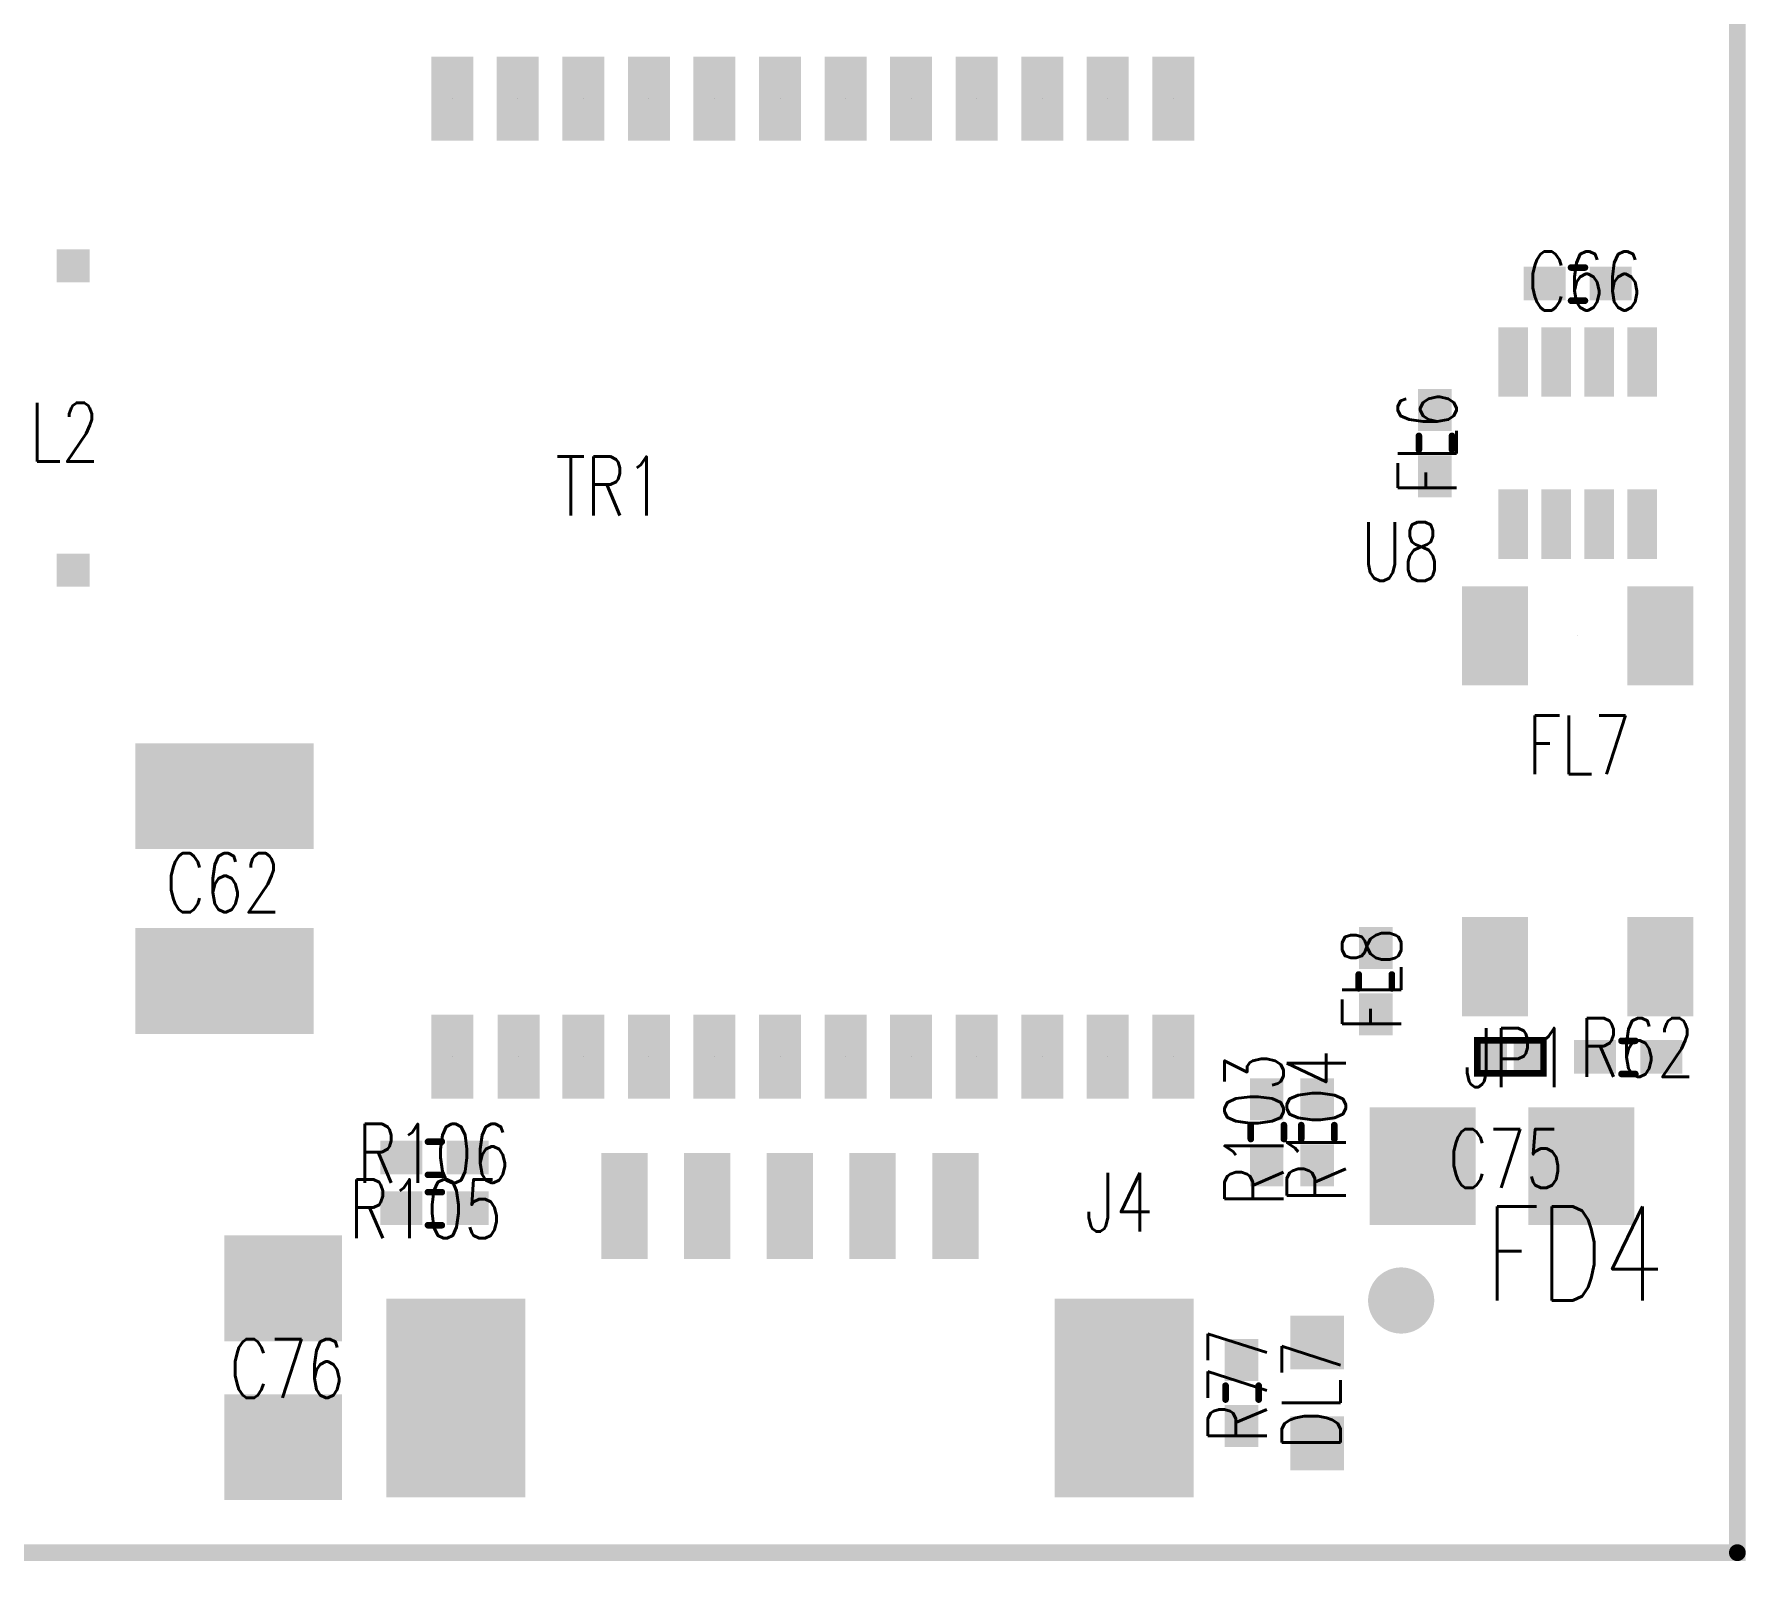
# Model space of a CAD drawing. Extents: x 44.6 to 90.1, y -0.2 to 45.1.
# Drawn here: x 64.27 to 90.13, y -0.21 to 22.94 of the extents above; entities that cross this region are included whole.
import ezdxf

# ---------------------------------------------------------------- set-up
doc = ezdxf.new("R2010")
doc.units = 0
doc.layers.get('0').update_dxf_attribs({"linetype": 'CONTINUOUS'})
for name, color, linetype in [('BOARD_OUTLINE_00', 5, 'CONTINUOUS'), ('DRIL_NPLTE_THRU_01', 3, 'CONTINUOUS'), ('DRIL_NPLTE_THRU_02', 23, 'CONTINUOUS'), ('DRIL_NPLTE_THRU_03', 2, 'CONTINUOUS'), ('DRIL_NPLTE_THRU_04', 4, 'CONTINUOUS'), ('DRIL_NPLTE_THRU_05', 43, 'CONTINUOUS'), ('DRIL_NPLTE_THRU_06', 1, 'CONTINUOUS'), ('DRIL_PLTE_THRU_01', 3, 'CONTINUOUS'), ('DRIL_PLTE_THRU_02', 23, 'CONTINUOUS'), ('DRIL_PLTE_THRU_03', 2, 'CONTINUOUS'), ('DRIL_PLTE_THRU_04', 4, 'CONTINUOUS'), ('DRIL_PLTE_THRU_05', 43, 'CONTINUOUS'), ('DRIL_PLTE_THRU_06', 1, 'CONTINUOUS'), ('PADS_BOT', 1, 'CONTINUOUS'), ('PADS_INNER', 3, 'CONTINUOUS'), ('PADS_TOP', 3, 'CONTINUOUS'), ('PART_BOT_2DLINE_00', 2, 'CONTINUOUS'), ('PART_NAME_06', 2, 'CONTINUOUS')]:
    doc.layers.add(name, color=color, linetype=linetype)
doc.styles.add('W0$1524', font='simplex', dxfattribs={"width": 0.75})
doc.styles.add('W0$254', font='simplex', dxfattribs={"width": 0.75})

# ---------------------------------------------------------------- blocks, each defined once
blk = doc.blocks.new('SMOOTH_0$254')
at = {"const_width": 0.127}
blk.add_lwpolyline([(-0.0635, 0, 1), (0.0635, 0, 1)], format="xyb", close=True, dxfattribs=at)
blk = doc.blocks.new('BOARD_152')
at = {"layer": 'BOARD_OUTLINE_00', "const_width": 0.254}
blk.add_lwpolyline([(13.5, 37.5), (58.5, 37.5), (58.5, 82.5), (13.5, 82.5)], close=True, dxfattribs=at)
at = {"layer": 'BOARD_OUTLINE_00'}
blk.add_blockref('SMOOTH_0$254', (13.5, 37.5), dxfattribs=at)
blk = doc.blocks.new('DRIL_HOLE_0')
blk.add_lwpolyline([(0, 0, 1), (0, 0, 1)], format="xyb", close=True)
blk = doc.blocks.new('PAD_0')
blk.add_lwpolyline([(0, 0, 1), (0, 0, 1)], format="xyb", close=True)
blk = doc.blocks.new('PAD_4')
at = {"const_width": 1.6002}
blk.add_lwpolyline([(-1.3462, 0), (1.3462, 0)], dxfattribs=at)
blk = doc.blocks.new('STK_BOT_10')
at = {"layer": 'DRIL_NPLTE_THRU_01'}
blk.add_blockref('DRIL_HOLE_0', (0, 0), dxfattribs=at)
at = {"layer": 'DRIL_NPLTE_THRU_02'}
blk.add_blockref('DRIL_HOLE_0', (0, 0), dxfattribs=at)
at = {"layer": 'DRIL_NPLTE_THRU_03'}
blk.add_blockref('DRIL_HOLE_0', (0, 0), dxfattribs=at)
at = {"layer": 'DRIL_NPLTE_THRU_04'}
blk.add_blockref('DRIL_HOLE_0', (0, 0), dxfattribs=at)
at = {"layer": 'DRIL_NPLTE_THRU_05'}
blk.add_blockref('DRIL_HOLE_0', (0, 0), dxfattribs=at)
at = {"layer": 'DRIL_NPLTE_THRU_06'}
blk.add_blockref('DRIL_HOLE_0', (0, 0), dxfattribs=at)
at = {"layer": 'PADS_BOT', "rotation": 90}
blk.add_blockref('PAD_4', (0, 0), dxfattribs=at)
at = {"layer": 'PADS_INNER'}
blk.add_blockref('PAD_0', (0, 0), dxfattribs=at)
at = {"layer": 'PADS_TOP'}
blk.add_blockref('PAD_0', (0, 0), dxfattribs=at)
blk = doc.blocks.new('SYM_BOT_6')
for p in [(-1.397, 0), (1.397, 0)]:
    blk.add_blockref('STK_BOT_10', p)
blk = doc.blocks.new('PART_BOT_58')
blk.add_blockref('SYM_BOT_6', (0, 0))
at = {"layer": 'PART_NAME_06', "style": 'W0$1524', "width": 0.75}
blk.add_text('C62', height=0.889, rotation=90, dxfattribs=at).set_placement((0.3556, -0.889))
blk = doc.blocks.new('SMOOTH_0$1')
at = {"const_width": 0.05}
blk.add_lwpolyline([(-0.025, 0, 1), (0.025, 0, 1)], format="xyb", close=True, dxfattribs=at)
blk = doc.blocks.new('PART_BODY_BOT_22')
at = {"layer": 'PART_BOT_2DLINE_00', "const_width": 0.1}
for points in [[(0.1, 0.26), (-0.11, 0.26)], [(0.1, -0.24), (-0.11, -0.24)]]:
    blk.add_lwpolyline(points, dxfattribs=at)
at = {"layer": 'PART_BOT_2DLINE_00'}
for p in [(-0.11, 0.26), (0.1, 0.26), (-0.11, -0.24), (0.1, -0.24)]:
    blk.add_blockref('SMOOTH_0$1', p, dxfattribs=at)
blk = doc.blocks.new('PAD_1')
at = {"const_width": 0.508}
blk.add_lwpolyline([(-0.3175, 0), (0.3175, 0)], dxfattribs=at)
blk = doc.blocks.new('STK_BOT_6')
at = {"layer": 'DRIL_PLTE_THRU_01'}
blk.add_blockref('DRIL_HOLE_0', (0, 0), dxfattribs=at)
at = {"layer": 'DRIL_PLTE_THRU_02'}
blk.add_blockref('DRIL_HOLE_0', (0, 0), dxfattribs=at)
at = {"layer": 'DRIL_PLTE_THRU_03'}
blk.add_blockref('DRIL_HOLE_0', (0, 0), dxfattribs=at)
at = {"layer": 'DRIL_PLTE_THRU_04'}
blk.add_blockref('DRIL_HOLE_0', (0, 0), dxfattribs=at)
at = {"layer": 'DRIL_PLTE_THRU_05'}
blk.add_blockref('DRIL_HOLE_0', (0, 0), dxfattribs=at)
at = {"layer": 'DRIL_PLTE_THRU_06'}
blk.add_blockref('DRIL_HOLE_0', (0, 0), dxfattribs=at)
at = {"layer": 'PADS_BOT'}
blk.add_blockref('PAD_1', (0, 0), dxfattribs=at)
at = {"layer": 'PADS_INNER'}
blk.add_blockref('PAD_0', (0, 0), dxfattribs=at)
at = {"layer": 'PADS_TOP'}
blk.add_blockref('PAD_0', (0, 0), dxfattribs=at)
blk = doc.blocks.new('SYM_BOT_2')
for name, p in [('PART_BODY_BOT_22', (0, 0)), ('STK_BOT_6', (-0.5, 0)), ('STK_BOT_6', (0.5, 0))]:
    blk.add_blockref(name, p)
blk = doc.blocks.new('PART_BOT_62')
blk.add_blockref('SYM_BOT_2', (0, 0))
at = {"layer": 'PART_NAME_06', "style": 'W0$1524', "width": 0.75}
blk.add_text('C66', height=0.889, rotation=180, dxfattribs=at).set_placement((0.762, 0.4064))
blk = doc.blocks.new('PAD_5')
at = {"const_width": 1.6}
blk.add_lwpolyline([(-0.889, 0), (0.889, 0)], dxfattribs=at)
blk = doc.blocks.new('STK_BOT_11')
at = {"layer": 'DRIL_PLTE_THRU_01'}
blk.add_blockref('DRIL_HOLE_0', (0, 0), dxfattribs=at)
at = {"layer": 'DRIL_PLTE_THRU_02'}
blk.add_blockref('DRIL_HOLE_0', (0, 0), dxfattribs=at)
at = {"layer": 'DRIL_PLTE_THRU_03'}
blk.add_blockref('DRIL_HOLE_0', (0, 0), dxfattribs=at)
at = {"layer": 'DRIL_PLTE_THRU_04'}
blk.add_blockref('DRIL_HOLE_0', (0, 0), dxfattribs=at)
at = {"layer": 'DRIL_PLTE_THRU_05'}
blk.add_blockref('DRIL_HOLE_0', (0, 0), dxfattribs=at)
at = {"layer": 'DRIL_PLTE_THRU_06'}
blk.add_blockref('DRIL_HOLE_0', (0, 0), dxfattribs=at)
at = {"layer": 'PADS_BOT', "rotation": 90}
blk.add_blockref('PAD_5', (0, 0), dxfattribs=at)
at = {"layer": 'PADS_INNER'}
blk.add_blockref('PAD_0', (0, 0), dxfattribs=at)
at = {"layer": 'PADS_TOP'}
blk.add_blockref('PAD_0', (0, 0), dxfattribs=at)
blk = doc.blocks.new('SYM_BOT_7')
for p in [(-1.2, 0), (1.2, 0)]:
    blk.add_blockref('STK_BOT_11', p)
blk = doc.blocks.new('PART_BOT_72')
blk.add_blockref('SYM_BOT_7', (0, 0))
at = {"layer": 'PART_NAME_06', "style": 'W0$1524', "width": 0.75}
blk.add_text('C75', height=0.889, dxfattribs=at).set_placement((-0.8128, -0.3302))
blk = doc.blocks.new('PART_BOT_73')
blk.add_blockref('SYM_BOT_7', (0, 0))
at = {"layer": 'PART_NAME_06', "style": 'W0$1524', "width": 0.75}
blk.add_text('C76', height=0.889, rotation=90, dxfattribs=at).set_placement((0.457, -0.813))
blk = doc.blocks.new('PAD_8')
at = {"const_width": 0.8128}
blk.add_lwpolyline([(-0.4064, 0), (0.4064, 0)], dxfattribs=at)
blk = doc.blocks.new('STK_BOT_16')
at = {"layer": 'DRIL_NPLTE_THRU_01'}
blk.add_blockref('DRIL_HOLE_0', (0, 0), dxfattribs=at)
at = {"layer": 'DRIL_NPLTE_THRU_02'}
blk.add_blockref('DRIL_HOLE_0', (0, 0), dxfattribs=at)
at = {"layer": 'DRIL_NPLTE_THRU_03'}
blk.add_blockref('DRIL_HOLE_0', (0, 0), dxfattribs=at)
at = {"layer": 'DRIL_NPLTE_THRU_04'}
blk.add_blockref('DRIL_HOLE_0', (0, 0), dxfattribs=at)
at = {"layer": 'DRIL_NPLTE_THRU_05'}
blk.add_blockref('DRIL_HOLE_0', (0, 0), dxfattribs=at)
at = {"layer": 'DRIL_NPLTE_THRU_06'}
blk.add_blockref('DRIL_HOLE_0', (0, 0), dxfattribs=at)
at = {"layer": 'PADS_BOT'}
blk.add_blockref('PAD_8', (0, 0), dxfattribs=at)
at = {"layer": 'PADS_INNER'}
blk.add_blockref('PAD_0', (0, 0), dxfattribs=at)
at = {"layer": 'PADS_TOP'}
blk.add_blockref('PAD_0', (0, 0), dxfattribs=at)
blk = doc.blocks.new('SYM_BOT_11')
for p in [(0, 0.762), (0, -0.762)]:
    blk.add_blockref('STK_BOT_16', p)
blk = doc.blocks.new('PART_BOT_102')
blk.add_blockref('SYM_BOT_11', (0, 0))
at = {"layer": 'PART_NAME_06', "style": 'W0$1524', "width": 0.75}
blk.add_text('DL7', height=0.889, rotation=90, dxfattribs=at).set_placement((0.3556, -0.8636))
blk = doc.blocks.new('PART_BOT_113')
blk.add_blockref('SYM_BOT_2', (0, 0))
at = {"layer": 'PART_NAME_06', "style": 'W0$1524', "width": 0.75}
blk.add_text('FL6', height=0.889, rotation=180, dxfattribs=at).set_placement((0.7874, 0.3302))
blk = doc.blocks.new('PAD_9')
at = {"const_width": 1}
blk.add_lwpolyline([(-0.75, 0), (0.75, 0)], dxfattribs=at)
blk = doc.blocks.new('STK_BOT_18')
at = {"layer": 'DRIL_PLTE_THRU_01'}
blk.add_blockref('DRIL_HOLE_0', (0, 0), dxfattribs=at)
at = {"layer": 'DRIL_PLTE_THRU_02'}
blk.add_blockref('DRIL_HOLE_0', (0, 0), dxfattribs=at)
at = {"layer": 'DRIL_PLTE_THRU_03'}
blk.add_blockref('DRIL_HOLE_0', (0, 0), dxfattribs=at)
at = {"layer": 'DRIL_PLTE_THRU_04'}
blk.add_blockref('DRIL_HOLE_0', (0, 0), dxfattribs=at)
at = {"layer": 'DRIL_PLTE_THRU_05'}
blk.add_blockref('DRIL_HOLE_0', (0, 0), dxfattribs=at)
at = {"layer": 'DRIL_PLTE_THRU_06'}
blk.add_blockref('DRIL_HOLE_0', (0, 0), dxfattribs=at)
at = {"layer": 'PADS_BOT', "rotation": 90}
blk.add_blockref('PAD_9', (0, 0), dxfattribs=at)
at = {"layer": 'PADS_INNER'}
blk.add_blockref('PAD_0', (0, 0), dxfattribs=at)
at = {"layer": 'PADS_TOP'}
blk.add_blockref('PAD_0', (0, 0), dxfattribs=at)
blk = doc.blocks.new('PAD_10')
blk.add_lwpolyline([(0, 0), (0, 0)])
blk = doc.blocks.new('STK_BOT_19')
at = {"layer": 'DRIL_PLTE_THRU_01'}
blk.add_blockref('DRIL_HOLE_0', (0, 0), dxfattribs=at)
at = {"layer": 'DRIL_PLTE_THRU_02'}
blk.add_blockref('DRIL_HOLE_0', (0, 0), dxfattribs=at)
at = {"layer": 'DRIL_PLTE_THRU_03'}
blk.add_blockref('DRIL_HOLE_0', (0, 0), dxfattribs=at)
at = {"layer": 'DRIL_PLTE_THRU_04'}
blk.add_blockref('DRIL_HOLE_0', (0, 0), dxfattribs=at)
at = {"layer": 'DRIL_PLTE_THRU_05'}
blk.add_blockref('DRIL_HOLE_0', (0, 0), dxfattribs=at)
at = {"layer": 'DRIL_PLTE_THRU_06'}
blk.add_blockref('DRIL_HOLE_0', (0, 0), dxfattribs=at)
at = {"layer": 'PADS_BOT'}
blk.add_blockref('PAD_10', (0, 0), dxfattribs=at)
at = {"layer": 'PADS_INNER'}
blk.add_blockref('PAD_0', (0, 0), dxfattribs=at)
at = {"layer": 'PADS_TOP'}
blk.add_blockref('PAD_0', (0, 0), dxfattribs=at)
blk = doc.blocks.new('SYM_BOT_12')
for name, p in [('STK_BOT_18', (-1.25, 2.55)), ('STK_BOT_18', (1.25, 2.55)), ('STK_BOT_19', (0, 2.55)), ('STK_BOT_18', (-1.25, -2.45)), ('STK_BOT_18', (1.25, -2.45))]:
    blk.add_blockref(name, p)
blk = doc.blocks.new('PART_BOT_114')
blk.add_blockref('SYM_BOT_12', (0, 0))
at = {"layer": 'PART_NAME_06', "style": 'W0$1524', "width": 0.75}
blk.add_text('FL7', height=0.889, dxfattribs=at).set_placement((-0.762, 0.4572))
blk = doc.blocks.new('PART_BOT_115')
blk.add_blockref('SYM_BOT_2', (0, 0))
at = {"layer": 'PART_NAME_06', "style": 'W0$1524', "width": 0.75}
blk.add_text('FL8', height=0.889, dxfattribs=at).set_placement((-0.762, -0.381))
blk = doc.blocks.new('PAD_11')
at = {"const_width": 0.7}
blk.add_lwpolyline([(-0.8, 0), (0.8, 0)], dxfattribs=at)
blk = doc.blocks.new('STK_BOT_21')
at = {"layer": 'DRIL_NPLTE_THRU_01'}
blk.add_blockref('DRIL_HOLE_0', (0, 0), dxfattribs=at)
at = {"layer": 'DRIL_NPLTE_THRU_02'}
blk.add_blockref('DRIL_HOLE_0', (0, 0), dxfattribs=at)
at = {"layer": 'DRIL_NPLTE_THRU_03'}
blk.add_blockref('DRIL_HOLE_0', (0, 0), dxfattribs=at)
at = {"layer": 'DRIL_NPLTE_THRU_04'}
blk.add_blockref('DRIL_HOLE_0', (0, 0), dxfattribs=at)
at = {"layer": 'DRIL_NPLTE_THRU_05'}
blk.add_blockref('DRIL_HOLE_0', (0, 0), dxfattribs=at)
at = {"layer": 'DRIL_NPLTE_THRU_06'}
blk.add_blockref('DRIL_HOLE_0', (0, 0), dxfattribs=at)
at = {"layer": 'PADS_BOT', "rotation": 90}
blk.add_blockref('PAD_11', (0, 0), dxfattribs=at)
at = {"layer": 'PADS_INNER'}
blk.add_blockref('PAD_0', (0, 0), dxfattribs=at)
at = {"layer": 'PADS_TOP'}
blk.add_blockref('PAD_0', (0, 0), dxfattribs=at)
blk = doc.blocks.new('PAD_12')
at = {"const_width": 2.1}
blk.add_lwpolyline([(-1.5, 0), (1.5, 0)], dxfattribs=at)
blk = doc.blocks.new('STK_BOT_22')
at = {"layer": 'DRIL_NPLTE_THRU_01'}
blk.add_blockref('DRIL_HOLE_0', (0, 0), dxfattribs=at)
at = {"layer": 'DRIL_NPLTE_THRU_02'}
blk.add_blockref('DRIL_HOLE_0', (0, 0), dxfattribs=at)
at = {"layer": 'DRIL_NPLTE_THRU_03'}
blk.add_blockref('DRIL_HOLE_0', (0, 0), dxfattribs=at)
at = {"layer": 'DRIL_NPLTE_THRU_04'}
blk.add_blockref('DRIL_HOLE_0', (0, 0), dxfattribs=at)
at = {"layer": 'DRIL_NPLTE_THRU_05'}
blk.add_blockref('DRIL_HOLE_0', (0, 0), dxfattribs=at)
at = {"layer": 'DRIL_NPLTE_THRU_06'}
blk.add_blockref('DRIL_HOLE_0', (0, 0), dxfattribs=at)
at = {"layer": 'PADS_BOT', "rotation": 90}
blk.add_blockref('PAD_12', (0, 0), dxfattribs=at)
at = {"layer": 'PADS_INNER'}
blk.add_blockref('PAD_0', (0, 0), dxfattribs=at)
at = {"layer": 'PADS_TOP'}
blk.add_blockref('PAD_0', (0, 0), dxfattribs=at)
blk = doc.blocks.new('SYM_BOT_16')
for name, p in [('STK_BOT_21', (-3.125, 2.9)), ('STK_BOT_21', (-1.875, 2.9)), ('STK_BOT_21', (-0.625, 2.9)), ('STK_BOT_21', (0.625, 2.9)), ('STK_BOT_21', (1.875, 2.9)), ('STK_BOT_22', (-5.675, 0)), ('STK_BOT_22', (4.425, 0))]:
    blk.add_blockref(name, p)
blk = doc.blocks.new('PART_BOT_123')
blk.add_blockref('SYM_BOT_16', (0, 0))
at = {"layer": 'PART_NAME_06', "style": 'W0$1524', "width": 0.75}
blk.add_text('J4', height=0.889, dxfattribs=at).set_placement((3.8354, 2.5146))
blk = doc.blocks.new('PART_BODY_BOT_37')
at = {"layer": 'PART_BOT_2DLINE_00', "const_width": 0.1}
blk.add_lwpolyline([(-0.5, 0.25), (-0.5, -0.25), (0.5, -0.25), (0.5, 0.25)], close=True, dxfattribs=at)
at = {"layer": 'PART_BOT_2DLINE_00'}
for p in [(-0.5, 0.25), (0.5, 0.25), (-0.5, -0.25), (0.5, -0.25)]:
    blk.add_blockref('SMOOTH_0$1', p, dxfattribs=at)
blk = doc.blocks.new('PAD_13')
at = {"const_width": 0.4}
blk.add_lwpolyline([(-0.2, 0), (0.2, 0)], dxfattribs=at)
blk = doc.blocks.new('STK_BOT_23')
at = {"layer": 'DRIL_PLTE_THRU_01'}
blk.add_blockref('DRIL_HOLE_0', (0, 0), dxfattribs=at)
at = {"layer": 'DRIL_PLTE_THRU_02'}
blk.add_blockref('DRIL_HOLE_0', (0, 0), dxfattribs=at)
at = {"layer": 'DRIL_PLTE_THRU_03'}
blk.add_blockref('DRIL_HOLE_0', (0, 0), dxfattribs=at)
at = {"layer": 'DRIL_PLTE_THRU_04'}
blk.add_blockref('DRIL_HOLE_0', (0, 0), dxfattribs=at)
at = {"layer": 'DRIL_PLTE_THRU_05'}
blk.add_blockref('DRIL_HOLE_0', (0, 0), dxfattribs=at)
at = {"layer": 'DRIL_PLTE_THRU_06'}
blk.add_blockref('DRIL_HOLE_0', (0, 0), dxfattribs=at)
at = {"layer": 'PADS_BOT'}
blk.add_blockref('PAD_13', (0, 0), dxfattribs=at)
at = {"layer": 'PADS_INNER'}
blk.add_blockref('PAD_0', (0, 0), dxfattribs=at)
at = {"layer": 'PADS_TOP'}
blk.add_blockref('PAD_0', (0, 0), dxfattribs=at)
blk = doc.blocks.new('SYM_BOT_17')
for name, p in [('PART_BODY_BOT_37', (0, 0)), ('STK_BOT_23', (-0.25, 0)), ('STK_BOT_23', (0.25, 0))]:
    blk.add_blockref(name, p)
blk = doc.blocks.new('PART_BOT_125')
blk.add_blockref('SYM_BOT_17', (0, 0))
at = {"layer": 'PART_NAME_06', "style": 'W0$1524', "width": 0.75}
blk.add_text('JP1', height=0.889, dxfattribs=at).set_placement((-0.7112, -0.4572))
blk = doc.blocks.new('PAD_14')
at = {"const_width": 0.5}
blk.add_lwpolyline([(-0.25, 0), (0.25, 0)], dxfattribs=at)
blk = doc.blocks.new('STK_BOT_24')
at = {"layer": 'DRIL_NPLTE_THRU_01'}
blk.add_blockref('DRIL_HOLE_0', (0, 0), dxfattribs=at)
at = {"layer": 'DRIL_NPLTE_THRU_02'}
blk.add_blockref('DRIL_HOLE_0', (0, 0), dxfattribs=at)
at = {"layer": 'DRIL_NPLTE_THRU_03'}
blk.add_blockref('DRIL_HOLE_0', (0, 0), dxfattribs=at)
at = {"layer": 'DRIL_NPLTE_THRU_04'}
blk.add_blockref('DRIL_HOLE_0', (0, 0), dxfattribs=at)
at = {"layer": 'DRIL_NPLTE_THRU_05'}
blk.add_blockref('DRIL_HOLE_0', (0, 0), dxfattribs=at)
at = {"layer": 'DRIL_NPLTE_THRU_06'}
blk.add_blockref('DRIL_HOLE_0', (0, 0), dxfattribs=at)
at = {"layer": 'PADS_BOT'}
blk.add_blockref('PAD_14', (0, 0), dxfattribs=at)
at = {"layer": 'PADS_INNER'}
blk.add_blockref('PAD_0', (0, 0), dxfattribs=at)
at = {"layer": 'PADS_TOP'}
blk.add_blockref('PAD_0', (0, 0), dxfattribs=at)
blk = doc.blocks.new('SYM_BOT_18')
for p in [(0, 2.29997), (0, -2.29997)]:
    blk.add_blockref('STK_BOT_24', p)
blk = doc.blocks.new('PART_BOT_127')
blk.add_blockref('SYM_BOT_18', (0, 0))
at = {"layer": 'PART_NAME_06', "style": 'W0$1524', "width": 0.75}
blk.add_text('L2', height=0.889, rotation=180, dxfattribs=at).set_placement((0.66, 0.66))
blk = doc.blocks.new('PART_BOT_143')
blk.add_blockref('SYM_BOT_2', (0, 0))
at = {"layer": 'PART_NAME_06', "style": 'W0$1524', "width": 0.75}
blk.add_text('R103', height=0.889, rotation=180, dxfattribs=at).set_placement((1.1176, 0.254))
blk = doc.blocks.new('PART_BOT_144')
blk.add_blockref('SYM_BOT_2', (0, 0))
at = {"layer": 'PART_NAME_06', "style": 'W0$1524', "width": 0.75}
blk.add_text('R104', height=0.889, rotation=180, dxfattribs=at).set_placement((1.067, 0.432))
blk = doc.blocks.new('PART_BOT_145')
blk.add_blockref('SYM_BOT_2', (0, 0))
at = {"layer": 'PART_NAME_06', "style": 'W0$1524', "width": 0.75}
blk.add_text('R105', height=0.889, rotation=180, dxfattribs=at).set_placement((1.2954, 0.4572))
blk = doc.blocks.new('PART_BOT_146')
blk.add_blockref('SYM_BOT_2', (0, 0))
at = {"layer": 'PART_NAME_06', "style": 'W0$1524', "width": 0.75}
blk.add_text('R106', height=0.889, rotation=180, dxfattribs=at).set_placement((1.1684, 0.381))
blk = doc.blocks.new('PART_BOT_204')
blk.add_blockref('SYM_BOT_2', (0, 0))
at = {"layer": 'PART_NAME_06', "style": 'W0$1524', "width": 0.75}
blk.add_text('R62', height=0.889, rotation=180, dxfattribs=at).set_placement((0.7366, 0.3048))
blk = doc.blocks.new('PART_BOT_220')
blk.add_blockref('SYM_BOT_2', (0, 0))
at = {"layer": 'PART_NAME_06', "style": 'W0$1524', "width": 0.75}
blk.add_text('R77', height=0.889, rotation=180, dxfattribs=at).set_placement((0.762, 0.381))
blk = doc.blocks.new('PAD_19')
at = {"const_width": 0.635}
blk.add_lwpolyline([(-0.635, 0), (0.635, 0)], dxfattribs=at)
blk = doc.blocks.new('STK_BOT_31')
at = {"layer": 'DRIL_NPLTE_THRU_01'}
blk.add_blockref('DRIL_HOLE_0', (0, 0), dxfattribs=at)
at = {"layer": 'DRIL_NPLTE_THRU_02'}
blk.add_blockref('DRIL_HOLE_0', (0, 0), dxfattribs=at)
at = {"layer": 'DRIL_NPLTE_THRU_03'}
blk.add_blockref('DRIL_HOLE_0', (0, 0), dxfattribs=at)
at = {"layer": 'DRIL_NPLTE_THRU_04'}
blk.add_blockref('DRIL_HOLE_0', (0, 0), dxfattribs=at)
at = {"layer": 'DRIL_NPLTE_THRU_05'}
blk.add_blockref('DRIL_HOLE_0', (0, 0), dxfattribs=at)
at = {"layer": 'DRIL_NPLTE_THRU_06'}
blk.add_blockref('DRIL_HOLE_0', (0, 0), dxfattribs=at)
at = {"layer": 'PADS_BOT', "rotation": 90}
blk.add_blockref('PAD_19', (0, 0), dxfattribs=at)
at = {"layer": 'PADS_INNER'}
blk.add_blockref('PAD_10', (0, 0), dxfattribs=at)
at = {"layer": 'PADS_TOP'}
blk.add_blockref('PAD_10', (0, 0), dxfattribs=at)
blk = doc.blocks.new('SYM_BOT_24')
for p in [(-5.4483, 7.239), (-4.4577, 7.239), (-3.4671, 7.239), (-2.4765, 7.239), (-1.4859, 7.239), (-0.4953, 7.239), (0.4953, 7.239), (1.4859, 7.239), (2.4765, 7.239), (3.4671, 7.239), (4.445, 7.239), (5.4483, 7.239), (-5.4483, -7.239), (-4.4577, -7.239), (-3.4671, -7.239), (-2.4765, -7.239), (-1.4859, -7.239), (-0.4953, -7.239), (0.4953, -7.239), (1.4859, -7.239), (2.4765, -7.239), (3.4671, -7.239), (4.4577, -7.239), (5.4483, -7.239)]:
    blk.add_blockref('STK_BOT_31', p)
blk = doc.blocks.new('PART_BOT_245')
blk.add_blockref('SYM_BOT_24', (0, 0))
at = {"layer": 'PART_NAME_06', "style": 'W0$1524', "width": 0.75}
blk.add_text('TR1', height=0.889, rotation=180, dxfattribs=at).set_placement((3.886, -0.94))
blk = doc.blocks.new('PAD_22')
at = {"const_width": 0.45}
blk.add_lwpolyline([(-0.525, 0), (0.525, 0)], dxfattribs=at)
blk = doc.blocks.new('STK_BOT_42')
at = {"layer": 'DRIL_NPLTE_THRU_01'}
blk.add_blockref('DRIL_HOLE_0', (0, 0), dxfattribs=at)
at = {"layer": 'DRIL_NPLTE_THRU_02'}
blk.add_blockref('DRIL_HOLE_0', (0, 0), dxfattribs=at)
at = {"layer": 'DRIL_NPLTE_THRU_03'}
blk.add_blockref('DRIL_HOLE_0', (0, 0), dxfattribs=at)
at = {"layer": 'DRIL_NPLTE_THRU_04'}
blk.add_blockref('DRIL_HOLE_0', (0, 0), dxfattribs=at)
at = {"layer": 'DRIL_NPLTE_THRU_05'}
blk.add_blockref('DRIL_HOLE_0', (0, 0), dxfattribs=at)
at = {"layer": 'DRIL_NPLTE_THRU_06'}
blk.add_blockref('DRIL_HOLE_0', (0, 0), dxfattribs=at)
at = {"layer": 'PADS_BOT', "rotation": 90}
blk.add_blockref('PAD_22', (0, 0), dxfattribs=at)
at = {"layer": 'PADS_INNER'}
blk.add_blockref('PAD_0', (0, 0), dxfattribs=at)
at = {"layer": 'PADS_TOP'}
blk.add_blockref('PAD_0', (0, 0), dxfattribs=at)
blk = doc.blocks.new('SYM_BOT_31')
for p in [(-0.975, 1.225), (-0.325, 1.225), (0.325, 1.225), (0.975, 1.225), (-0.975, -1.225), (-0.325, -1.225), (0.325, -1.225), (0.975, -1.225)]:
    blk.add_blockref('STK_BOT_42', p)
blk = doc.blocks.new('PART_BOT_254')
blk.add_blockref('SYM_BOT_31', (0, 0))
at = {"layer": 'PART_NAME_06', "style": 'W0$1524', "width": 0.75}
blk.add_text('U8', height=0.889, rotation=180, dxfattribs=at).set_placement((3.2766, 2.0828))
blk = doc.blocks.new('PAD_25')
at = {"const_width": 0.5}
blk.add_lwpolyline([(0, -0.25, 1), (0, 0.25, 1)], format="xyb", close=True, dxfattribs=at)
blk = doc.blocks.new('STK_BOT_85')
at = {"layer": 'DRIL_NPLTE_THRU_01'}
blk.add_blockref('DRIL_HOLE_0', (0, 0), dxfattribs=at)
at = {"layer": 'DRIL_NPLTE_THRU_02'}
blk.add_blockref('DRIL_HOLE_0', (0, 0), dxfattribs=at)
at = {"layer": 'DRIL_NPLTE_THRU_03'}
blk.add_blockref('DRIL_HOLE_0', (0, 0), dxfattribs=at)
at = {"layer": 'DRIL_NPLTE_THRU_04'}
blk.add_blockref('DRIL_HOLE_0', (0, 0), dxfattribs=at)
at = {"layer": 'DRIL_NPLTE_THRU_05'}
blk.add_blockref('DRIL_HOLE_0', (0, 0), dxfattribs=at)
at = {"layer": 'DRIL_NPLTE_THRU_06'}
blk.add_blockref('DRIL_HOLE_0', (0, 0), dxfattribs=at)
at = {"layer": 'PADS_BOT'}
blk.add_blockref('PAD_25', (0, 0), dxfattribs=at)
at = {"layer": 'PADS_INNER'}
blk.add_blockref('PAD_0', (0, 0), dxfattribs=at)
at = {"layer": 'PADS_TOP'}
blk.add_blockref('PAD_0', (0, 0), dxfattribs=at)
blk = doc.blocks.new('SYM_BOT_44')
blk.add_blockref('STK_BOT_85', (0, 0))
blk = doc.blocks.new('PART_BOT_271')
blk.add_blockref('SYM_BOT_44', (0, 0))
at = {"layer": 'PART_NAME_06', "style": 'W0$254', "width": 0.75}
blk.add_text('FD4', height=1.4224, dxfattribs=at).set_placement((1.27, 0))

msp = doc.modelspace()

# ---------------------------------------------------------------- block references
at = {"xscale": -1}
msp.add_blockref('BOARD_152', (103.5, -37.5), dxfattribs=at)
for name, p, rotation in [('PART_BOT_245', (76.03, 14.732), 180), ('PART_BOT_127', (64.854, 17.145), 180), ('PART_BOT_62', (87.587, 19.177), 180), ('PART_BOT_254', (87.587, 16.764), 180), ('PART_BOT_113', (85.428, 16.764), 270), ('PART_BOT_58', (67.14, 10.033), 270), ('PART_BOT_115', (84.539, 8.636), 90), ('PART_BOT_204', (88.349, 7.493), 180), ('PART_BOT_144', (83.65, 6.35), 270), ('PART_BOT_143', (82.888, 6.35), 270), ('PART_BOT_146', (70.315, 5.969), 180), ('PART_BOT_145', (70.315, 5.207), 180), ('PART_BOT_73', (68.029, 2.794), 270), ('PART_BOT_220', (82.507, 2.413), 270)]:
    msp.add_blockref(name, p, dxfattribs=dict(rotation=rotation))
for name, p in [('PART_BOT_114', (87.587, 11.303)), ('PART_BOT_125', (86.571, 7.493)), ('PART_BOT_72', (86.444, 5.842)), ('PART_BOT_123', (76.309, 2.337)), ('PART_BOT_271', (84.92, 3.81)), ('PART_BOT_102', (83.65, 2.413))]:
    msp.add_blockref(name, p)

doc.saveas('drawing.dxf')
